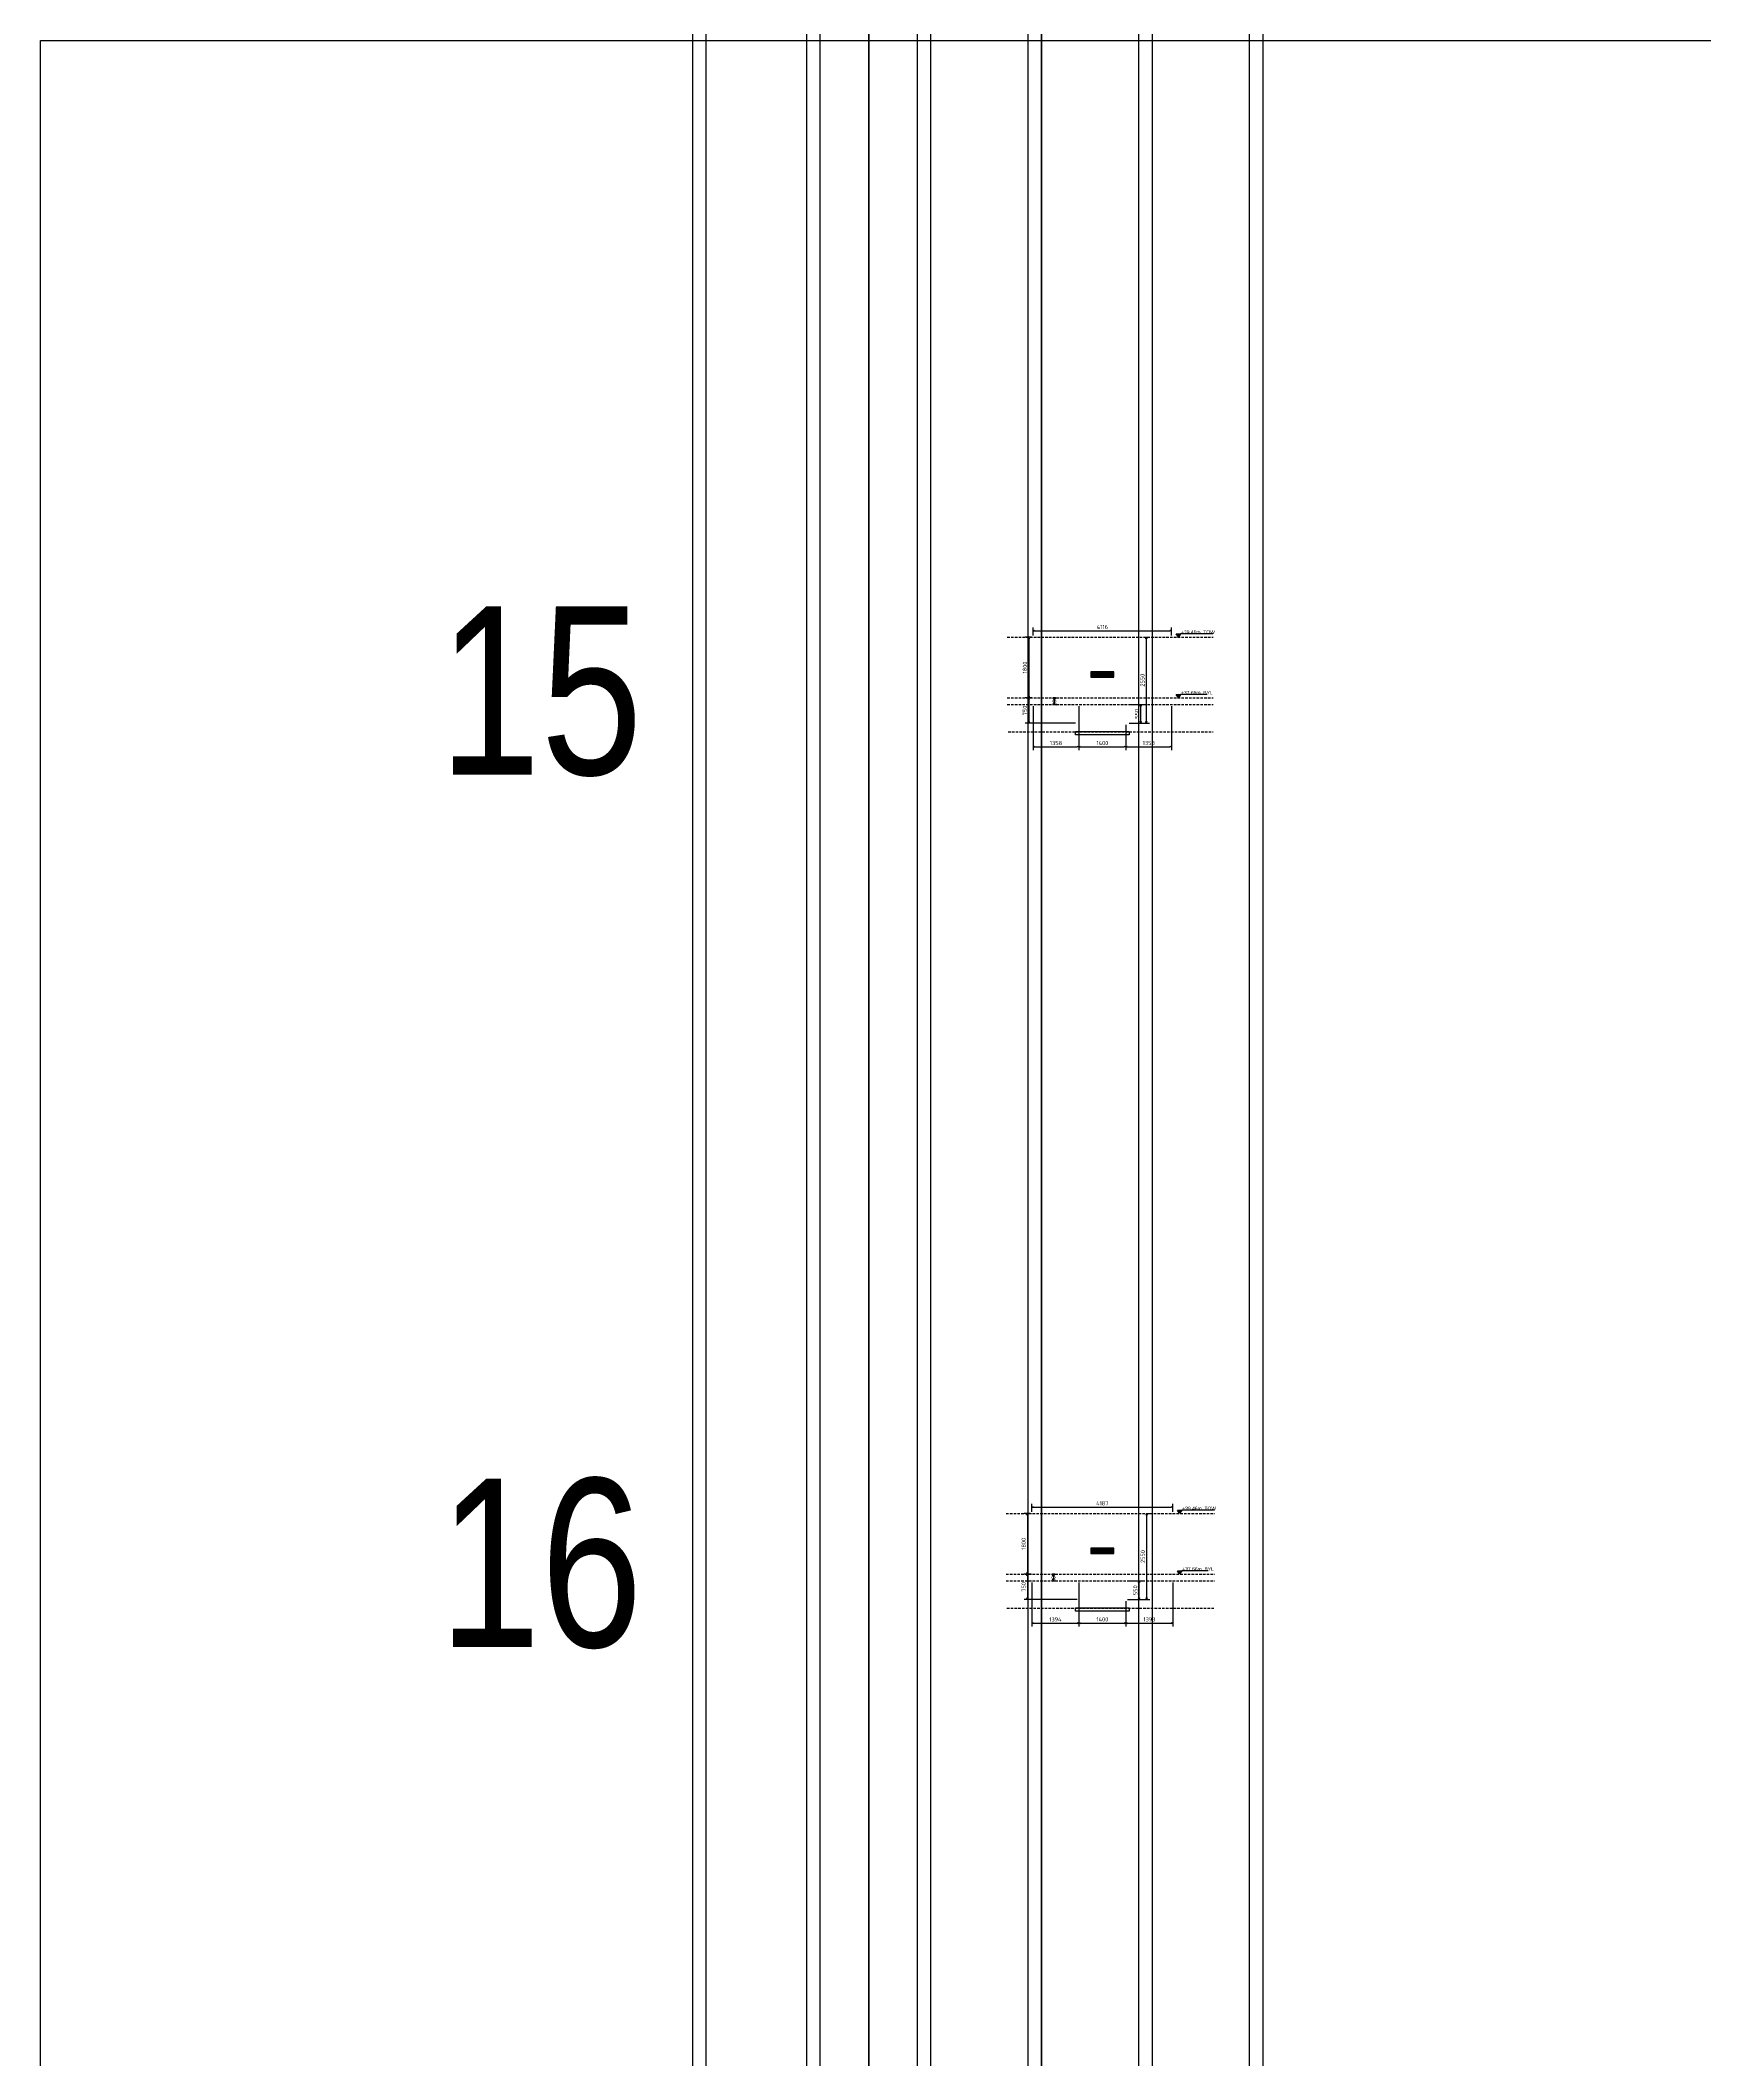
# Model space of a CAD drawing. Header units: centimetres. Extents: x -6122352 to 4157695, y -1694241 to 1947892.
# Drawn here: x 3287503 to 3336968, y 600547 to 660548 of the extents above; entities that cross this region are included whole.
import ezdxf
from ezdxf.enums import TextEntityAlignment as Align

# ---------------------------------------------------------------- set-up
doc = ezdxf.new("R2010")
doc.units = ezdxf.units.CM
doc.header["$MEASUREMENT"] = 0
doc.header["$PDMODE"] = 66
doc.header["$PDSIZE"] = 100
doc.linetypes.add('DASHED2', pattern=[0.375, 0.25, -0.125])
doc.linetypes.add('HIDDEN', pattern=[0.375, 0.25, -0.125])
for name, color, linetype in [('00-MI-DIM', 7, 'Continuous'), ('@MI-TYPE-01', 30, 'Continuous'), ('@MI-TYPE-02', 6, 'Continuous'), ('JML-Dimension', 1, 'Continuous'), ('PANEL-TAGS', 7, 'Continuous'), ('SECTION', 130, 'Continuous')]:
    doc.layers.add(name, color=color, linetype=linetype)
doc.styles.add('Arial Narrow', font='ARIALN.TTF', dxfattribs={"width": 0.95, "height": 500})
doc.styles.add('PANELTAG_STYLE', font='arial.ttf')
doc.styles.add('Schueco-BEMSTIL', font='isocpeur.ttf', dxfattribs={"width": 0.9})
doc.styles.add('txt-Pisa-std', font='arial.ttf', dxfattribs={"width": 0.8})
doc.dimstyles.new('MI- JWC-TXT-2.5 MM', dxfattribs={"dimscale": 1.5, "dimtxt": 2.5, "dimasz": 1, "dimexe": 2, "dimexo": 1, "dimgap": 1, "dimtad": 1, "dimdec": 0, "dimdsep": 46, "dimtxsty": 'Schueco-BEMSTIL', "dimblk": 'OPEN30', "dimcen": 0, "dimdle": 2, "dimclrd": 140, "dimclre": 8, "dimclrt": 40, "dimadec": 0, "dimazin": 2, "dimtfac": 1, "dimtdec": 0, "dimtix": 1, "dimtmove": 2, "dimatfit": 3, "dimldrblk": 'OPEN', "dimfxl": 2, "dimlwd": -1, "dimlwe": -1, "dimarcsym": 0})

# ---------------------------------------------------------------- blocks, each defined once
blk = doc.blocks.new('*U3095')
at = {"layer": 'JML-Dimension'}
h = blk.add_hatch(color=10, dxfattribs=at)
h.dxf.hatch_style = 1
h.paths.add_polyline_path([(0, 0), (-1.5, 2.4), (1.5, 2.4)])
blk.add_line((20.1, 2.4), (1.5, 2.4), dxfattribs=at)
blk.add_lwpolyline([(0, 0), (-1.5, 2.4), (1.5, 2.4), (0, 0)], dxfattribs=at)
at = {"color": 5, "style": 'txt-Pisa-std', "width": 0.8}
blk.add_attdef('+0.0', text='', height=2.5, dxfattribs=at).set_placement((1.9, 2.4), align=Align.BOTTOM_LEFT)
blk = doc.blocks.new('*U1106')
at = {"layer": 'JML-Dimension'}
h = blk.add_hatch(color=10, dxfattribs=at)
h.dxf.hatch_style = 1
h.paths.add_polyline_path([(0, 0), (-1.5, 2.4), (1.5, 2.4)])
blk.add_line((24.3, 2.4), (1.5, 2.4), dxfattribs=at)
blk.add_lwpolyline([(0, 0), (-1.5, 2.4), (1.5, 2.4), (0, 0)], dxfattribs=at)
at = {"color": 5, "style": 'txt-Pisa-std', "width": 0.8}
blk.add_attdef('+0.0', text='', height=2.5, dxfattribs=at).set_placement((1.9, 2.4), align=Align.BOTTOM_LEFT)
blk = doc.blocks.new('T3-FOOTING ELEVATION')
at = {"color": 6, "linetype": 'HIDDEN', "ltscale": 5, "const_width": 2}
blk.add_lwpolyline([(30306558, 1676366), (30306558, 1676866), (30307958, 1676866), (30307958, 1676366)], dxfattribs=at)
at = {"color": 8, "ltscale": 20}
blk.add_lwpolyline([(30306458, 1676116), (30308058, 1676116), (30308058, 1676016), (30306458, 1676016)], close=True, dxfattribs=at)
at = {"color": 6, "ltscale": 20, "const_width": 2}
blk.add_lwpolyline([(30306558, 1676366), (30307958, 1676366), (30307958, 1676116), (30306558, 1676116)], close=True, dxfattribs=at)
blk = doc.blocks.new('_Open30')
at = {"color": 0, "linetype": 'ByBlock', "lineweight": -2}
for p, q in [((-1, 0.3), (0, 0)), ((0, 0), (-1, -0.3)), ((0, 0), (-1, 0))]:
    blk.add_line(p, q, dxfattribs=at)
blk = doc.blocks.new('*D3096')
at = {"layer": '00-MI-DIM', "color": 8, "transparency": 16777216}
for p, q in [((3317009, 642862), (3317009, 643105)), ((3321125, 642862), (3321125, 643105))]:
    blk.add_line(p, q, dxfattribs=at)
at = {"layer": '00-MI-DIM', "color": 140, "transparency": 16777216}
blk.add_line((3317059, 643005), (3321075, 643005), dxfattribs=at)
at = {"layer": 'Defpoints', "color": 0, "transparency": 16777216}
for p in [(3317009, 642812), (3321125, 643005), (3321125, 642812)]:
    blk.add_point(p, dxfattribs=at)
at = {"layer": '00-MI-DIM', "color": 140, "transparency": 16777216, "xscale": 50, "yscale": 50, "zscale": 50, "rotation": 180}
blk.add_blockref('_Open30', (3317009, 643005), dxfattribs=at)
at = {"layer": '00-MI-DIM', "color": 140, "transparency": 16777216, "xscale": 50, "yscale": 50, "zscale": 50}
blk.add_blockref('_Open30', (3321125, 643005), dxfattribs=at)
at = {"layer": '00-MI-DIM', "color": 40, "transparency": 16777216, "insert": (3319067, 643117), "char_height": 125, "attachment_point": 5, "style": 'Schueco-BEMSTIL'}
blk.add_mtext('4116', dxfattribs=at)
blk = doc.blocks.new('_Open')
at = {"color": 0, "linetype": 'ByBlock', "lineweight": -2}
for p, q in [((-1, 0), (0, 0)), ((-1, 0), (0, 0)), ((0, 0), (-1, 0))]:
    blk.add_line(p, q, dxfattribs=at)
blk = doc.blocks.new('*D3097')
at = {"layer": '00-MI-DIM', "color": 8, "transparency": 16777216}
for p, q in [((3316959, 642812), (3316778, 642812)), ((3316977, 641012), (3316778, 641012))]:
    blk.add_line(p, q, dxfattribs=at)
at = {"layer": '00-MI-DIM', "color": 140, "transparency": 16777216}
blk.add_line((3316878, 642762), (3316878, 641062), dxfattribs=at)
at = {"layer": 'Defpoints', "color": 0, "transparency": 16777216}
for p in [(3317009, 642812), (3316878, 641012), (3317027, 641012)]:
    blk.add_point(p, dxfattribs=at)
at = {"layer": '00-MI-DIM', "color": 140, "transparency": 16777216, "xscale": 50, "yscale": 50, "zscale": 50}
for p, rotation in [((3316878, 642812), 90), ((3316878, 641012), 270)]:
    blk.add_blockref('_Open30', p, dxfattribs=dict(at, rotation=rotation))
at = {"layer": '00-MI-DIM', "color": 40, "transparency": 16777216, "insert": (3316765, 641912), "char_height": 125, "attachment_point": 5, "rotation": 90, "style": 'Schueco-BEMSTIL'}
blk.add_mtext('1800', dxfattribs=at)
blk = doc.blocks.new('*D3098')
at = {"layer": '00-MI-DIM', "color": 8, "transparency": 16777216}
for p, q in [((3316959, 641012), (3316778, 641012)), ((3318267, 640262), (3316778, 640262))]:
    blk.add_line(p, q, dxfattribs=at)
at = {"layer": '00-MI-DIM', "color": 140, "transparency": 16777216}
blk.add_line((3316878, 640962), (3316878, 640312), dxfattribs=at)
at = {"layer": 'Defpoints', "color": 0, "transparency": 16777216}
for p in [(3317009, 641012), (3316878, 640262), (3318317, 640262)]:
    blk.add_point(p, dxfattribs=at)
at = {"layer": '00-MI-DIM', "color": 140, "transparency": 16777216, "xscale": 50, "yscale": 50, "zscale": 50}
for p, rotation in [((3316878, 641012), 90), ((3316878, 640262), 270)]:
    blk.add_blockref('_Open30', p, dxfattribs=dict(at, rotation=rotation))
at = {"layer": '00-MI-DIM', "color": 40, "transparency": 16777216, "insert": (3316765, 640637), "char_height": 125, "attachment_point": 5, "rotation": 90, "style": 'Schueco-BEMSTIL'}
blk.add_mtext('750', dxfattribs=at)
blk = doc.blocks.new('*D3099')
at = {"layer": '00-MI-DIM', "color": 140, "transparency": 16777216}
blk.add_line((3317637, 640962), (3317637, 640862), dxfattribs=at)
at = {"layer": '00-MI-DIM', "color": 8, "transparency": 16777216}
for p, q in [((3317653, 641012), (3317737, 641012)), ((3317658, 640812), (3317737, 640812))]:
    blk.add_line(p, q, dxfattribs=at)
at = {"layer": 'Defpoints', "color": 0, "transparency": 16777216}
for p in [(3317603, 641012), (3317608, 640812), (3317637, 640812)]:
    blk.add_point(p, dxfattribs=at)
at = {"layer": '00-MI-DIM', "color": 140, "transparency": 16777216, "xscale": 50, "yscale": 50, "zscale": 50}
for p, rotation in [((3317637, 641012), 90), ((3317637, 640812), 270)]:
    blk.add_blockref('_Open30', p, dxfattribs=dict(at, rotation=rotation))
at = {"layer": '00-MI-DIM', "color": 40, "transparency": 16777216, "insert": (3317639, 640912), "char_height": 125, "attachment_point": 5, "rotation": 90, "style": 'Schueco-BEMSTIL'}
blk.add_mtext('200', dxfattribs=at)
blk = doc.blocks.new('*D3100')
at = {"layer": '00-MI-DIM', "color": 8, "transparency": 16777216}
for p, q in [((3320366, 642812), (3320471, 642812)), ((3319867, 640262), (3320471, 640262))]:
    blk.add_line(p, q, dxfattribs=at)
at = {"layer": '00-MI-DIM', "color": 140, "transparency": 16777216}
blk.add_line((3320371, 642762), (3320371, 640312), dxfattribs=at)
at = {"layer": 'Defpoints', "color": 0, "transparency": 16777216}
for p in [(3320316, 642812), (3319817, 640262), (3320371, 640262)]:
    blk.add_point(p, dxfattribs=at)
at = {"layer": '00-MI-DIM', "color": 140, "transparency": 16777216, "xscale": 50, "yscale": 50, "zscale": 50}
for p, rotation in [((3320371, 642812), 90), ((3320371, 640262), 270)]:
    blk.add_blockref('_Open30', p, dxfattribs=dict(at, rotation=rotation))
at = {"layer": '00-MI-DIM', "color": 40, "transparency": 16777216, "insert": (3320259, 641537), "char_height": 125, "attachment_point": 5, "rotation": 90, "style": 'Schueco-BEMSTIL'}
blk.add_mtext('2550', dxfattribs=at)
blk = doc.blocks.new('*D3101')
at = {"layer": '00-MI-DIM', "color": 8, "transparency": 16777216}
for p, q in [((3317009, 640762), (3317009, 639456)), ((3318367, 640762), (3318367, 639456))]:
    blk.add_line(p, q, dxfattribs=at)
at = {"layer": '00-MI-DIM', "color": 140, "transparency": 16777216}
blk.add_line((3317059, 639556), (3318317, 639556), dxfattribs=at)
at = {"layer": 'Defpoints', "color": 0, "transparency": 16777216}
for p in [(3317009, 640812), (3318367, 640812), (3318367, 639556)]:
    blk.add_point(p, dxfattribs=at)
at = {"layer": '00-MI-DIM', "color": 140, "transparency": 16777216, "xscale": 50, "yscale": 50, "zscale": 50, "rotation": 180}
blk.add_blockref('_Open30', (3317009, 639556), dxfattribs=at)
at = {"layer": '00-MI-DIM', "color": 140, "transparency": 16777216, "xscale": 50, "yscale": 50, "zscale": 50}
blk.add_blockref('_Open30', (3318367, 639556), dxfattribs=at)
at = {"layer": '00-MI-DIM', "color": 40, "transparency": 16777216, "insert": (3317688, 639669), "char_height": 125, "attachment_point": 5, "style": 'Schueco-BEMSTIL'}
blk.add_mtext('1358', dxfattribs=at)
blk = doc.blocks.new('*D3102')
at = {"layer": '00-MI-DIM', "color": 8, "transparency": 16777216}
for p, q in [((3318367, 640762), (3318367, 639456)), ((3319767, 640212), (3319767, 639456))]:
    blk.add_line(p, q, dxfattribs=at)
at = {"layer": '00-MI-DIM', "color": 140, "transparency": 16777216}
blk.add_line((3318417, 639556), (3319717, 639556), dxfattribs=at)
at = {"layer": 'Defpoints', "color": 0, "transparency": 16777216}
for p in [(3318367, 640812), (3319767, 640262), (3319767, 639556)]:
    blk.add_point(p, dxfattribs=at)
at = {"layer": '00-MI-DIM', "color": 140, "transparency": 16777216, "xscale": 50, "yscale": 50, "zscale": 50, "rotation": 180}
blk.add_blockref('_Open30', (3318367, 639556), dxfattribs=at)
at = {"layer": '00-MI-DIM', "color": 140, "transparency": 16777216, "xscale": 50, "yscale": 50, "zscale": 50}
blk.add_blockref('_Open30', (3319767, 639556), dxfattribs=at)
at = {"layer": '00-MI-DIM', "color": 40, "transparency": 16777216, "insert": (3319067, 639669), "char_height": 125, "attachment_point": 5, "style": 'Schueco-BEMSTIL'}
blk.add_mtext('1400', dxfattribs=at)
blk = doc.blocks.new('*D3103')
at = {"layer": '00-MI-DIM', "color": 8, "transparency": 16777216}
for p, q in [((3319767, 640212), (3319767, 639456)), ((3321125, 640762), (3321125, 639456))]:
    blk.add_line(p, q, dxfattribs=at)
at = {"layer": '00-MI-DIM', "color": 140, "transparency": 16777216}
blk.add_line((3319817, 639556), (3321075, 639556), dxfattribs=at)
at = {"layer": 'Defpoints', "color": 0, "transparency": 16777216}
for p in [(3321125, 640812), (3319767, 640262), (3321125, 639556)]:
    blk.add_point(p, dxfattribs=at)
at = {"layer": '00-MI-DIM', "color": 140, "transparency": 16777216, "xscale": 50, "yscale": 50, "zscale": 50, "rotation": 180}
blk.add_blockref('_Open30', (3319767, 639556), dxfattribs=at)
at = {"layer": '00-MI-DIM', "color": 140, "transparency": 16777216, "xscale": 50, "yscale": 50, "zscale": 50}
blk.add_blockref('_Open30', (3321125, 639556), dxfattribs=at)
at = {"layer": '00-MI-DIM', "color": 40, "transparency": 16777216, "insert": (3320446, 639669), "char_height": 125, "attachment_point": 5, "style": 'Schueco-BEMSTIL'}
blk.add_mtext('1358', dxfattribs=at)
blk = doc.blocks.new('*D3104')
at = {"layer": '@MI-TYPE-02', "color": 8, "transparency": 16777216}
for p, q in [((3319867, 640812), (3320309, 640812)), ((3319867, 640262), (3320309, 640262))]:
    blk.add_line(p, q, dxfattribs=at)
at = {"layer": '@MI-TYPE-02', "color": 140, "transparency": 16777216}
blk.add_line((3320209, 640312), (3320209, 640762), dxfattribs=at)
at = {"layer": 'Defpoints', "color": 0, "transparency": 16777216}
for p in [(3319817, 640812), (3320209, 640812), (3319817, 640262)]:
    blk.add_point(p, dxfattribs=at)
at = {"layer": '@MI-TYPE-02', "color": 140, "transparency": 16777216, "xscale": 50, "yscale": 50, "zscale": 50}
for p, rotation in [((3320209, 640812), 90), ((3320209, 640262), 270)]:
    blk.add_blockref('_Open30', p, dxfattribs=dict(at, rotation=rotation))
at = {"layer": '@MI-TYPE-02', "color": 40, "transparency": 16777216, "insert": (3320096, 640537), "char_height": 125, "attachment_point": 5, "rotation": 90, "style": 'Schueco-BEMSTIL'}
blk.add_mtext('550', dxfattribs=at)
blk = doc.blocks.new('*D3111')
at = {"layer": '00-MI-DIM', "color": 8, "transparency": 16777216}
for p, q in [((3316973, 616822), (3316973, 617065)), ((3321160, 616822), (3321160, 617065))]:
    blk.add_line(p, q, dxfattribs=at)
at = {"layer": '00-MI-DIM', "color": 140, "transparency": 16777216}
blk.add_line((3317023, 616965), (3321110, 616965), dxfattribs=at)
at = {"layer": 'Defpoints', "color": 0, "transparency": 16777216}
for p in [(3321160, 616965), (3316973, 616772), (3321160, 616772)]:
    blk.add_point(p, dxfattribs=at)
at = {"layer": '00-MI-DIM', "color": 140, "transparency": 16777216, "xscale": 50, "yscale": 50, "zscale": 50, "rotation": 180}
blk.add_blockref('_Open30', (3316973, 616965), dxfattribs=at)
at = {"layer": '00-MI-DIM', "color": 140, "transparency": 16777216, "xscale": 50, "yscale": 50, "zscale": 50}
blk.add_blockref('_Open30', (3321160, 616965), dxfattribs=at)
at = {"layer": '00-MI-DIM', "color": 40, "transparency": 16777216, "insert": (3319067, 617077), "char_height": 125, "attachment_point": 5, "style": 'Schueco-BEMSTIL'}
blk.add_mtext('4187', dxfattribs=at)
blk = doc.blocks.new('*D3112')
at = {"layer": '00-MI-DIM', "color": 8, "transparency": 16777216}
for p, q in [((3316923, 616772), (3316742, 616772)), ((3316950, 614972), (3316742, 614972))]:
    blk.add_line(p, q, dxfattribs=at)
at = {"layer": '00-MI-DIM', "color": 140, "transparency": 16777216}
blk.add_line((3316842, 616722), (3316842, 615022), dxfattribs=at)
at = {"layer": 'Defpoints', "color": 0, "transparency": 16777216}
for p in [(3316973, 616772), (3316842, 614972), (3317000, 614972)]:
    blk.add_point(p, dxfattribs=at)
at = {"layer": '00-MI-DIM', "color": 140, "transparency": 16777216, "xscale": 50, "yscale": 50, "zscale": 50}
for p, rotation in [((3316842, 616772), 90), ((3316842, 614972), 270)]:
    blk.add_blockref('_Open30', p, dxfattribs=dict(at, rotation=rotation))
at = {"layer": '00-MI-DIM', "color": 40, "transparency": 16777216, "insert": (3316729, 615872), "char_height": 125, "attachment_point": 5, "rotation": 90, "style": 'Schueco-BEMSTIL'}
blk.add_mtext('1800', dxfattribs=at)
blk = doc.blocks.new('*D3113')
at = {"layer": '00-MI-DIM', "color": 8, "transparency": 16777216}
for p, q in [((3316923, 614972), (3316742, 614972)), ((3318317, 614222), (3316742, 614222))]:
    blk.add_line(p, q, dxfattribs=at)
at = {"layer": '00-MI-DIM', "color": 140, "transparency": 16777216}
blk.add_line((3316842, 614922), (3316842, 614272), dxfattribs=at)
at = {"layer": 'Defpoints', "color": 0, "transparency": 16777216}
for p in [(3316973, 614972), (3316842, 614222), (3318367, 614222)]:
    blk.add_point(p, dxfattribs=at)
at = {"layer": '00-MI-DIM', "color": 140, "transparency": 16777216, "xscale": 50, "yscale": 50, "zscale": 50}
for p, rotation in [((3316842, 614972), 90), ((3316842, 614222), 270)]:
    blk.add_blockref('_Open30', p, dxfattribs=dict(at, rotation=rotation))
at = {"layer": '00-MI-DIM', "color": 40, "transparency": 16777216, "insert": (3316729, 614597), "char_height": 125, "attachment_point": 5, "rotation": 90, "style": 'Schueco-BEMSTIL'}
blk.add_mtext('750', dxfattribs=at)
blk = doc.blocks.new('*D3106')
at = {"layer": '00-MI-DIM', "color": 140, "transparency": 16777216}
blk.add_line((3317611, 614922), (3317611, 614822), dxfattribs=at)
at = {"layer": '00-MI-DIM', "color": 8, "transparency": 16777216}
for p, q in [((3317632, 614972), (3317711, 614972)), ((3317632, 614772), (3317711, 614772))]:
    blk.add_line(p, q, dxfattribs=at)
at = {"layer": 'Defpoints', "color": 0, "transparency": 16777216}
for p in [(3317582, 614972), (3317582, 614772), (3317611, 614772)]:
    blk.add_point(p, dxfattribs=at)
at = {"layer": '00-MI-DIM', "color": 140, "transparency": 16777216, "xscale": 50, "yscale": 50, "zscale": 50}
for p, rotation in [((3317611, 614972), 90), ((3317611, 614772), 270)]:
    blk.add_blockref('_Open30', p, dxfattribs=dict(at, rotation=rotation))
at = {"layer": '00-MI-DIM', "color": 40, "transparency": 16777216, "insert": (3317614, 614872), "char_height": 125, "attachment_point": 5, "rotation": 90, "style": 'Schueco-BEMSTIL'}
blk.add_mtext('200', dxfattribs=at)
blk = doc.blocks.new('*D3107')
at = {"layer": '00-MI-DIM', "color": 8, "transparency": 16777216}
for p, q in [((3320377, 616772), (3320483, 616772)), ((3319817, 614222), (3320483, 614222))]:
    blk.add_line(p, q, dxfattribs=at)
at = {"layer": '00-MI-DIM', "color": 140, "transparency": 16777216}
blk.add_line((3320383, 616722), (3320383, 614272), dxfattribs=at)
at = {"layer": 'Defpoints', "color": 0, "transparency": 16777216}
for p in [(3320327, 616772), (3319767, 614222), (3320383, 614222)]:
    blk.add_point(p, dxfattribs=at)
at = {"layer": '00-MI-DIM', "color": 140, "transparency": 16777216, "xscale": 50, "yscale": 50, "zscale": 50}
for p, rotation in [((3320383, 616772), 90), ((3320383, 614222), 270)]:
    blk.add_blockref('_Open30', p, dxfattribs=dict(at, rotation=rotation))
at = {"layer": '00-MI-DIM', "color": 40, "transparency": 16777216, "insert": (3320270, 615497), "char_height": 125, "attachment_point": 5, "rotation": 90, "style": 'Schueco-BEMSTIL'}
blk.add_mtext('2550', dxfattribs=at)
blk = doc.blocks.new('*D3108')
at = {"layer": '00-MI-DIM', "color": 8, "transparency": 16777216}
for p, q in [((3316973, 614722), (3316973, 613416)), ((3318367, 614722), (3318367, 613416))]:
    blk.add_line(p, q, dxfattribs=at)
at = {"layer": '00-MI-DIM', "color": 140, "transparency": 16777216}
blk.add_line((3317023, 613516), (3318317, 613516), dxfattribs=at)
at = {"layer": 'Defpoints', "color": 0, "transparency": 16777216}
for p in [(3316973, 614772), (3318367, 614772), (3318367, 613516)]:
    blk.add_point(p, dxfattribs=at)
at = {"layer": '00-MI-DIM', "color": 140, "transparency": 16777216, "xscale": 50, "yscale": 50, "zscale": 50, "rotation": 180}
blk.add_blockref('_Open30', (3316973, 613516), dxfattribs=at)
at = {"layer": '00-MI-DIM', "color": 140, "transparency": 16777216, "xscale": 50, "yscale": 50, "zscale": 50}
blk.add_blockref('_Open30', (3318367, 613516), dxfattribs=at)
at = {"layer": '00-MI-DIM', "color": 40, "transparency": 16777216, "insert": (3317670, 613628), "char_height": 125, "attachment_point": 5, "style": 'Schueco-BEMSTIL'}
blk.add_mtext('1394', dxfattribs=at)
blk = doc.blocks.new('*D3109')
at = {"layer": '00-MI-DIM', "color": 8, "transparency": 16777216}
for p, q in [((3318367, 614722), (3318367, 613416)), ((3319767, 614172), (3319767, 613416))]:
    blk.add_line(p, q, dxfattribs=at)
at = {"layer": '00-MI-DIM', "color": 140, "transparency": 16777216}
blk.add_line((3318417, 613516), (3319717, 613516), dxfattribs=at)
at = {"layer": 'Defpoints', "color": 0, "transparency": 16777216}
for p in [(3318367, 614772), (3319767, 614222), (3319767, 613516)]:
    blk.add_point(p, dxfattribs=at)
at = {"layer": '00-MI-DIM', "color": 140, "transparency": 16777216, "xscale": 50, "yscale": 50, "zscale": 50, "rotation": 180}
blk.add_blockref('_Open30', (3318367, 613516), dxfattribs=at)
at = {"layer": '00-MI-DIM', "color": 140, "transparency": 16777216, "xscale": 50, "yscale": 50, "zscale": 50}
blk.add_blockref('_Open30', (3319767, 613516), dxfattribs=at)
at = {"layer": '00-MI-DIM', "color": 40, "transparency": 16777216, "insert": (3319067, 613628), "char_height": 125, "attachment_point": 5, "style": 'Schueco-BEMSTIL'}
blk.add_mtext('1400', dxfattribs=at)
blk = doc.blocks.new('*D3110')
at = {"layer": '00-MI-DIM', "color": 8, "transparency": 16777216}
for p, q in [((3321160, 614722), (3321160, 613416)), ((3319767, 614172), (3319767, 613416))]:
    blk.add_line(p, q, dxfattribs=at)
at = {"layer": '00-MI-DIM', "color": 140, "transparency": 16777216}
blk.add_line((3319817, 613516), (3321110, 613516), dxfattribs=at)
at = {"layer": 'Defpoints', "color": 0, "transparency": 16777216}
for p in [(3321160, 614772), (3319767, 614222), (3321160, 613516)]:
    blk.add_point(p, dxfattribs=at)
at = {"layer": '00-MI-DIM', "color": 140, "transparency": 16777216, "xscale": 50, "yscale": 50, "zscale": 50, "rotation": 180}
blk.add_blockref('_Open30', (3319767, 613516), dxfattribs=at)
at = {"layer": '00-MI-DIM', "color": 140, "transparency": 16777216, "xscale": 50, "yscale": 50, "zscale": 50}
blk.add_blockref('_Open30', (3321160, 613516), dxfattribs=at)
at = {"layer": '00-MI-DIM', "color": 40, "transparency": 16777216, "insert": (3320463, 613628), "char_height": 125, "attachment_point": 5, "style": 'Schueco-BEMSTIL'}
blk.add_mtext('1393', dxfattribs=at)
blk = doc.blocks.new('*D3105')
at = {"layer": '@MI-TYPE-02', "color": 8, "transparency": 16777216}
for p, q in [((3319817, 614772), (3320259, 614772)), ((3319817, 614222), (3320259, 614222))]:
    blk.add_line(p, q, dxfattribs=at)
at = {"layer": '@MI-TYPE-02', "color": 140, "transparency": 16777216}
blk.add_line((3320159, 614272), (3320159, 614722), dxfattribs=at)
at = {"layer": 'Defpoints', "color": 0, "transparency": 16777216}
for p in [(3319767, 614772), (3320159, 614772), (3319767, 614222)]:
    blk.add_point(p, dxfattribs=at)
at = {"layer": '@MI-TYPE-02', "color": 140, "transparency": 16777216, "xscale": 50, "yscale": 50, "zscale": 50}
for p, rotation in [((3320159, 614772), 90), ((3320159, 614222), 270)]:
    blk.add_blockref('_Open30', p, dxfattribs=dict(at, rotation=rotation))
at = {"layer": '@MI-TYPE-02', "color": 40, "transparency": 16777216, "insert": (3320046, 614497), "char_height": 125, "attachment_point": 5, "rotation": 90, "style": 'Schueco-BEMSTIL'}
blk.add_mtext('550', dxfattribs=at)
blk = doc.blocks.new('PANELTAG')
at = {"layer": 'PANEL-TAGS', "color": 1}
blk.add_lwpolyline([(-13.5, -3.3), (13.5, -3.3), (13.5, 3.3), (-13.5, 3.3)], close=True, dxfattribs=at)
at = {"layer": 'PANEL-TAGS', "color": 40, "true_color": 0xffd700}
blk.add_solid([(-13.5, -3.3), (13.5, -3.3), (-13.5, 3.3), (13.5, 3.3)], dxfattribs=at)
at = {"layer": 'PANEL-TAGS', "color": 5, "style": 'PANELTAG_STYLE', "width": 0.85}
blk.add_attdef('TAGNO', text='', height=3, dxfattribs=at).set_placement((0, 0), align=Align.MIDDLE)
blk = doc.blocks.new('T3-PANEL ELEV STD')
at = {"layer": '@MI-TYPE-02', "color": 30, "const_width": 2.5}
blk.add_lwpolyline([(0, 0), (4095, 0), (4095, -2000), (2747.5, -2000), (2747.5, -2550), (1347.5, -2550), (1347.5, -2000), (0, -2000)], close=True, dxfattribs=at)

msp = doc.modelspace()

# ---------------------------------------------------------------- linework, layer by layer
at = {"layer": '00-MI-DIM', "color": 6}
msp.add_lwpolyline([(3287503.15085, 660547.56298), (3885407.02953, 660547.56298), (3885407.02953, 425989.90973), (3287503.15085, 425989.90973)], close=True, dxfattribs=at)
at = {"layer": '@MI-TYPE-01', "color": 8}
for p in [(3306895.54795, 66904.0793), (3307295.54794, 66904.00839), (3310281.84683, 66900.55936), (3310681.84682, 66900.48846), (3312122.06028, 66900.20124), (3312132.06217, 66903.03596), (3313572.33455, 66900.47028), (3313972.33495, 66902.70944), (3316862.82259, 66902.19709), (3317262.82226, 66900.31029), (3317272.79744, 66900.30452), (3320153.31016, 66901.25174), (3320553.31015, 66901.18084), (3323443.7977, 66900.20302), (3323843.77352, 66899.97153)]:
    msp.add_xline(p, (0, 1), dxfattribs=at)
at = {"layer": '@MI-TYPE-02', "color": 160, "linetype": 'DASHED2', "ltscale": 300}
for points in [[(3316242.72701, 642812.0092), (3322364.60019, 642812.0092)], [(3316242.72701, 641012.0092), (3322364.60019, 641012.0092)], [(3316242.72701, 640812.0092), (3322364.60019, 640812.0092)], [(3316267.55048, 640002.0092), (3322364.60019, 640002.0092)], [(3316206.72701, 616771.80804), (3322399.60019, 616771.80804)], [(3316206.72701, 614971.80804), (3322399.60019, 614971.80804)], [(3316206.72701, 614771.80804), (3322399.60019, 614771.80804)], [(3316231.55048, 613961.80804), (3322399.60019, 613961.80804)]]:
    msp.add_lwpolyline(points, dxfattribs=at)
at = {"layer": '@MI-TYPE-02', "color": 30, "const_width": 2.5}
msp.add_lwpolyline([(3316973.10087, 616771.80804), (3321160.10087, 616771.80804), (3321160.10087, 614771.80804), (3319766.60087, 614771.80804), (3319766.60087, 614221.80804), (3318366.60087, 614221.80804), (3318366.60087, 614771.80804), (3316973.10087, 614771.80804)], close=True, dxfattribs=at)

# ---------------------------------------------------------------- block references
at = {"color": 2}
for p in [(-26988191.5607, -1036103.86456), (-26988191.5607, -1062144.06572)]:
    msp.add_blockref('T3-FOOTING ELEVATION', p, dxfattribs=at)
at = {"layer": '@MI-TYPE-01'}
msp.add_blockref('T3-PANEL ELEV STD', (3317009.10087, 642812.0092), dxfattribs=at)
at = {"layer": 'PANEL-TAGS', "color": 94}
ref = msp.add_blockref('PANELTAG', (3319066.60087, 641703.64827), dxfattribs=dict(at, xscale=25, yscale=25, zscale=25))
ref.add_attrib('TAGNO', 'T2-G5-068', dxfattribs={"color": 5, "height": 75, "style": 'PANELTAG_STYLE', "width": 0.85}).set_placement((3319066.60087, 641703.64827), align=Align.MIDDLE_CENTER)
ref = msp.add_blockref('PANELTAG', (3319066.60087, 615664.44255), dxfattribs=dict(at, xscale=25, yscale=25, zscale=25))
ref.add_attrib('TAGNO', 'T2-G5-069', dxfattribs={"color": 5, "height": 75, "style": 'PANELTAG_STYLE', "width": 0.85}).set_placement((3319066.60087, 615664.44255), align=Align.MIDDLE_CENTER)
at = {"layer": 'SECTION', "color": 6}
ref = msp.add_blockref('*U1106', (3321327.36115, 642812.0092), dxfattribs=dict(at, xscale=42.30147098076819, yscale=42.30147098076819, zscale=42.30147098076819))
ref.add_attrib('+0.0', '+39.46m  TOW', (3321406.4898, 642912.26627), dxfattribs={"layer": 'JML-Dimension', "color": 5, "height": 105.7536775, "style": 'txt-Pisa-std', "width": 0.8})
ref = msp.add_blockref('*U3095', (3321327.36115, 641012.0092), dxfattribs=dict(at, xscale=42.30147098076819, yscale=42.30147098076819, zscale=42.30147098076819))
ref.add_attrib('+0.0', '+37.66m  BYL', (3321406.4898, 641112.26627), dxfattribs={"layer": 'JML-Dimension', "color": 5, "height": 105.7536775, "style": 'txt-Pisa-std', "width": 0.8})
ref = msp.add_blockref('*U1106', (3321362.36115, 616771.80804), dxfattribs=dict(at, xscale=42.30147098076819, yscale=42.30147098076819, zscale=42.30147098076819))
ref.add_attrib('+0.0', '+39.46m  TOW', (3321441.4898, 616872.0651), dxfattribs={"layer": 'JML-Dimension', "color": 5, "height": 105.7536775, "style": 'txt-Pisa-std', "width": 0.8})
ref = msp.add_blockref('*U3095', (3321362.36115, 614971.80804), dxfattribs=dict(at, xscale=42.30147098076819, yscale=42.30147098076819, zscale=42.30147098076819))
ref.add_attrib('+0.0', '+37.66m  BYL', (3321441.4898, 615072.0651), dxfattribs={"layer": 'JML-Dimension', "color": 5, "height": 105.7536775, "style": 'txt-Pisa-std', "width": 0.8})

# ---------------------------------------------------------------- texts
at = {"layer": '00-MI-DIM', "color": 6, "char_height": 5000, "attachment_point": 1, "style": 'Arial Narrow'}
for s, insert in [('15', (3299348.78544, 643731.22173)), ('16', (3299348.78544, 617812.09735))]:
    msp.add_mtext_dynamic_manual_height_columns(s, width=73699.0314771, gutter_width=2500, heights=[0], dxfattribs=dict(at, insert=insert))

# ---------------------------------------------------------------- dimensions: what is measured, and where the dimension line sits
at = {"layer": '00-MI-DIM', "color": 30}
for base, p1, p2, picture, middle in [((3316877.83859, 641012.0092), (3317009.10087, 642812.0092), (3317026.90602, 641012.0092), '*D3097', (3316765.33859, 641912.0092)), ((3320371.39023, 640262.0092), (3320315.59752, 642812.0092), (3319816.60087, 640262.0092), '*D3100', (3320258.89023, 641537.0092)), ((3316877.83859, 640262.0092), (3317009.10087, 641012.0092), (3318316.60087, 640262.0092), '*D3098', (3316765.33859, 640637.0092)), ((3316841.83859, 614971.80804), (3316973.10087, 616771.80804), (3317000.00074, 614971.80804), '*D3112', (3316729.33859, 615871.80804)), ((3320382.62639, 614221.80804), (3320326.83368, 616771.80804), (3319766.60087, 614221.80804), '*D3107', (3320270.12639, 615496.80804)), ((3316841.83859, 614221.80804), (3316973.10087, 614971.80804), (3318366.60087, 614221.80804), '*D3113', (3316729.33859, 614596.80804))]:
    dim = msp.add_linear_dim(base=base, p1=p1, p2=p2, angle=90, dimstyle='MI- JWC-TXT-2.5 MM', dxfattribs=at)
    dim.commit()
    dim.dimension.update_dxf_attribs({"geometry": picture, "text_midpoint": middle})
for base, p1, p2, picture, middle in [((3321125.10087, 643004.7796), (3317009.10087, 642812.0092), (3321125.10087, 642812.0092), '*D3096', (3319067.10087, 643117.2796)), ((3318366.6008687541, 639556.1602031072), (3317009.1008687522, 640812.0092002896), (3318366.6008687541, 640812.0092002897), '*D3101', (3317687.8508687532, 639668.6602031072)), ((3319766.60087, 639556.1602), (3318366.60087, 640812.0092), (3319766.60087, 640262.0092), '*D3102', (3319066.60087, 639668.6602)), ((3321125.1008687522, 639556.1602031068), (3319766.6008687541, 640262.0092002898), (3321125.1008687522, 640812.0092002896), '*D3103', (3320445.8508687532, 639668.6602031068)), ((3321160.10087, 616964.57844), (3316973.10087, 616771.80804), (3321160.10087, 616771.80804), '*D3111', (3319066.60087, 617077.07844)), ((3318366.6008687532, 613515.9590406083), (3316973.1008687522, 614771.8080377912), (3318366.6008687532, 614771.8080377912), '*D3108', (3317669.8508687522, 613628.4590406083)), ((3319766.60087, 613515.95904), (3318366.60087, 614771.80804), (3319766.60087, 614221.80804), '*D3109', (3319066.60087, 613628.45904)), ((3321160.1008687522, 613515.9590406084), (3319766.6008687541, 614221.8080377914), (3321160.1008687522, 614771.8080377912), '*D3110', (3320463.3508687532, 613628.4590406084))]:
    dim = msp.add_linear_dim(base=base, p1=p1, p2=p2, dimstyle='MI- JWC-TXT-2.5 MM', dxfattribs=at)
    dim.commit()
    dim.dimension.update_dxf_attribs({"geometry": picture, "text_midpoint": middle})
for base, p1, p2, picture, middle in [((3317636.85795, 640812.0092), (3317602.71063, 641012.0092), (3317608.04545, 640812.0092), '*D3099', (3317639.35795, 640912.0092)), ((3317611.29589, 614771.80804), (3317582.48339, 614971.80804), (3317582.48339, 614771.80804), '*D3106', (3317613.79589, 614871.80804))]:
    dim = msp.add_linear_dim(base=base, p1=p1, p2=p2, angle=90, dimstyle='MI- JWC-TXT-2.5 MM', dxfattribs=at)
    dim.commit()
    dim.dimension.update_dxf_attribs({"geometry": picture, "text_midpoint": middle, "dimtype": 160})
at = {"layer": '@MI-TYPE-02', "color": 94}
for base, p1, p2, picture, middle in [((3320208.55527, 640812.0092), (3319816.60087, 640262.0092), (3319816.60087, 640812.0092), '*D3104', (3320096.05527, 640537.0092)), ((3320158.55527, 614771.80804), (3319766.60087, 614221.80804), (3319766.60087, 614771.80804), '*D3105', (3320046.05527, 614496.80804))]:
    dim = msp.add_linear_dim(base=base, p1=p1, p2=p2, angle=90, dimstyle='MI- JWC-TXT-2.5 MM', dxfattribs=at)
    dim.commit()
    dim.dimension.update_dxf_attribs({"geometry": picture, "text_midpoint": middle})

doc.saveas('drawing.dxf')
